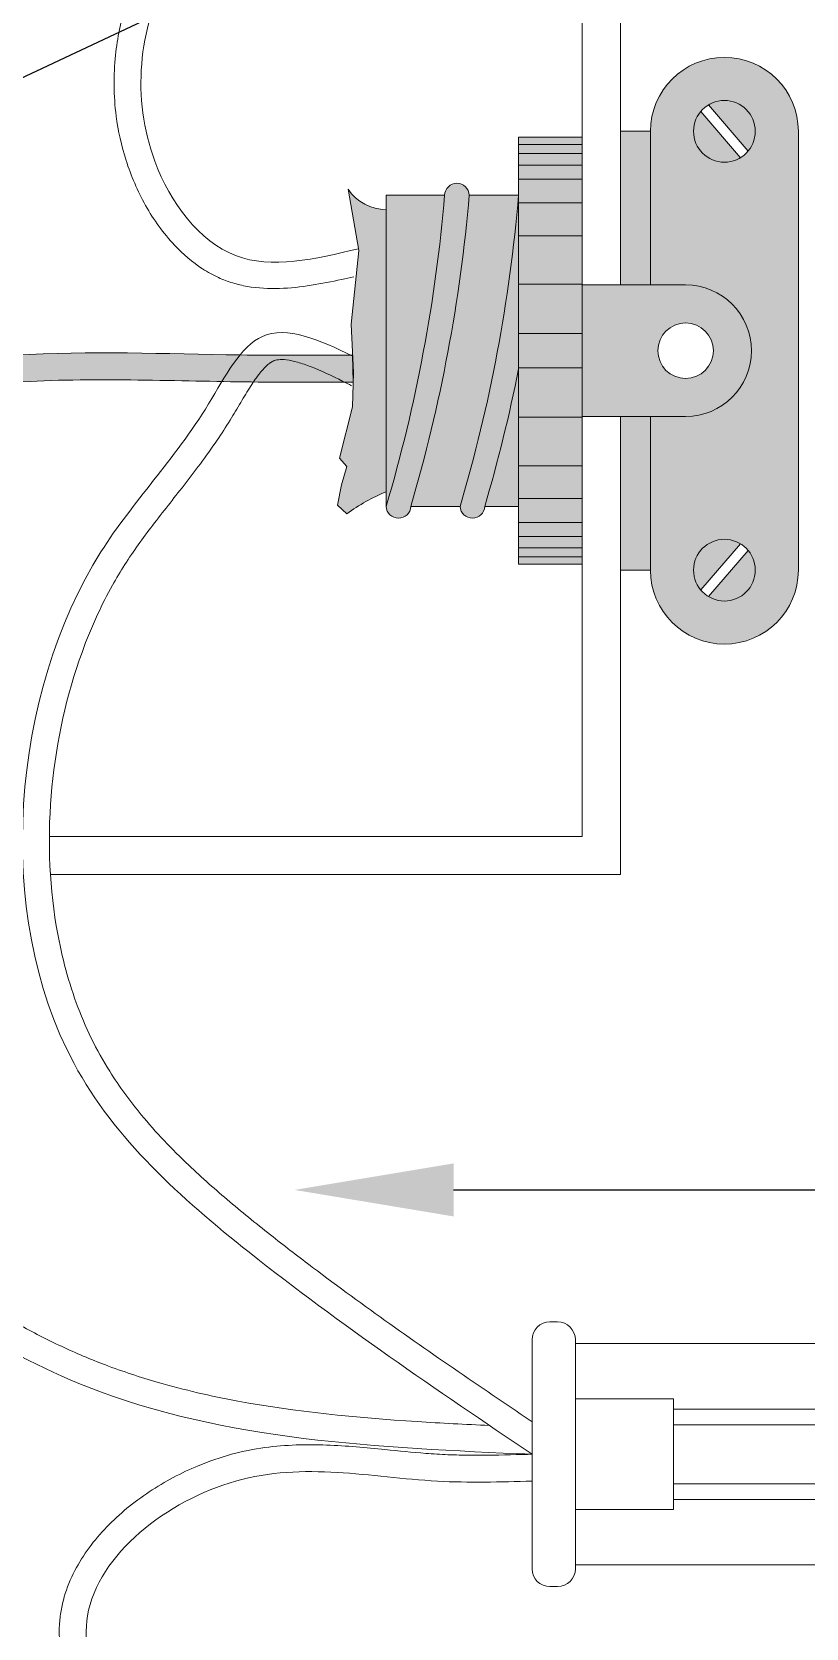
# Model space of a CAD drawing. Header units: metres. Extents: x 81 to 650, y -25 to 177.
# Drawn here: x 250.86 to 254.75, y 73.11 to 81.14 of the extents above; entities that cross this region are included whole.
import ezdxf

# ---------------------------------------------------------------- set-up
doc = ezdxf.new("R2010")
doc.units = ezdxf.units.M

msp = doc.modelspace()

# ---------------------------------------------------------------- hatches: boundary and pattern name
at = {"lineweight": 0, "transparency": 33554687}
h = msp.add_hatch(color=9, dxfattribs=at)
h.dxf.hatch_style = 1
edge = h.paths.add_edge_path()
edge.add_line((245.3839221475611, 79.86670223469895), (245.5605252373699, 79.86670223469895))
edge.add_line((245.5605252373699, 79.86670223469895), (245.5605252373699, 80.63916611500002))
edge.add_ellipse((245.1888790637139, 80.6391661154766), major_axis=(0.2627935295942119, 0.2627935295942119), ratio=0.999999999999935, start_angle=314.9999999999981, end_angle=494.9999999999981)
edge.add_line((244.8172328900579, 80.63916611595317), (244.8172328893426, 78.43290386648363))
edge.add_ellipse((245.1888790637735, 78.43290386636448), major_axis=(0.262793530142143, 0.262793530142143), ratio=0.9999999999999234, start_angle=134.9999999816297, end_angle=314.9999999816297)
edge.add_line((245.5605252382044, 78.43290386624534), (245.5605252382044, 79.20536774678379))
edge.add_line((245.5605252382044, 79.20536774678379), (245.3839221475611, 79.20536774726128))
edge.add_ellipse((245.3839221475611, 79.53603499098011), major_axis=(-0.2338170503498552, 0.2338170503498552), ratio=0.9999999999999839, start_angle=-45.00000000000051, end_angle=134.9999999999995, ccw=False)
edge = h.paths.add_edge_path(flags=16)
edge.add_ellipse((245.1888790634158, 80.63916611499957), major_axis=(0.1097161613463365, 0.1097161613463365), ratio=0.9999999999998871, start_angle=225.0000000000032, end_angle=405.00000000000324, ccw=False)
edge.add_ellipse((245.1888790634158, 80.63916611499957), major_axis=(0.1097161613463365, 0.1097161613463365), ratio=0.9999999999998871, start_angle=45.00000000000318, end_angle=225.0000000000032, ccw=False)
edge = h.paths.add_edge_path(flags=16)
edge.add_ellipse((245.1888790634158, 78.43290386624489), major_axis=(0.1097161615148262, 0.1097161615148262), ratio=0.9999999999999781, start_angle=225.0000000000006, end_angle=405.0000000000006, ccw=False)
edge.add_ellipse((245.1888790634158, 78.43290386624489), major_axis=(0.1097161615148262, 0.1097161615148262), ratio=0.9999999999999781, start_angle=45.00000000000068, end_angle=225.0000000000006, ccw=False)
h.paths.add_polyline_path([(245.7109235359909, 79.86670223469895), (245.7109235374215, 80.63916611571489), (245.5605252373699, 80.63916611500002), (245.5605252373699, 79.86670223469895)])
h.paths.add_polyline_path([(245.710923538256, 78.43290386624534), (245.7109235374215, 79.20536774749957), (245.5605252382044, 79.20536774678379), (245.5605252382044, 78.43290386624534)])
h.paths.add_polyline_path([(253.9657466414461, 79.86670223446066), (253.9657466414461, 80.63916611523831), (253.8153483406792, 80.6391661154766), (253.8153483406792, 79.86670223493633)])
h.paths.add_polyline_path([(253.9657466407303, 78.43290386552866), (253.9657466407303, 79.2053677465455), (253.8153483406792, 79.2053677465455), (253.8153483406792, 78.43290386672192)])
edge = h.paths.add_edge_path()
edge.add_line((254.7090389888773, 78.43290386576876), (254.7090389888773, 80.63916611571489))
edge.add_ellipse((254.3373928151617, 80.6391661154766), major_axis=(0.262793529636328, 0.262793529636328), ratio=0.9999999999999937, start_angle=315.000000036736, end_angle=495.000000036736)
edge.add_line((253.9657466414461, 80.63916611523831), (253.9657466414461, 79.86670223446066))
edge.add_line((253.9657466414461, 79.86670223446066), (254.1423497299435, 79.86670223517643))
edge.add_ellipse((254.1423497303011, 79.53603499109971), major_axis=(0.2338170506029215, 0.2338170506029215), ratio=0.9999999999999619, start_angle=225.0000000619738, end_angle=405.00000006197376, ccw=False)
edge.add_line((254.1423497306588, 79.20536774702299), (253.9657466407303, 79.2053677465455))
edge.add_line((253.9657466407303, 79.2053677465455), (253.9657466407303, 78.43290386552866))
edge.add_ellipse((254.3373928148038, 78.43290386564871), major_axis=(-0.2627935298894002, 0.2627935298894002), ratio=0.9999999999999274, start_angle=45.0000000185104, end_angle=225.0000000185104)
edge = h.paths.add_edge_path(flags=16)
edge.add_ellipse((254.3373928148036, 78.43290386636448), major_axis=(-0.109716161599395, 0.109716161599395), ratio=0.9999999999999798, start_angle=-45.000000000000625, end_angle=134.9999999999994, ccw=False)
edge.add_ellipse((254.3373928148036, 78.43290386636448), major_axis=(-0.109716161599395, 0.109716161599395), ratio=0.9999999999999798, start_angle=134.9999999999994, end_angle=314.99999999999943, ccw=False)
edge = h.paths.add_edge_path(flags=16)
edge.add_ellipse((254.3373928151615, 80.63916611511871), major_axis=(-0.109716161430587, 0.109716161430587), ratio=0.999999999999829, start_angle=-44.99999986785042, end_angle=135.0000001321496, ccw=False)
edge.add_ellipse((254.3373928151615, 80.63916611511871), major_axis=(-0.109716161430587, 0.109716161430587), ratio=0.999999999999829, start_angle=135.0000001321496, end_angle=315.0000001321496, ccw=False)
h = msp.add_hatch(color=252, dxfattribs=at)
h.dxf.hatch_style = 1
edge = h.paths.add_edge_path()
edge.add_line((245.3081911275868, 80.7383624043004), (245.108127521086, 80.50667286796755))
edge.add_ellipse((245.1888790633803, 80.63916611435657), major_axis=(-0.1097161608916774, 0.1097161608916774), ratio=0.9999999999999055, start_angle=103.6386671987132, end_angle=135.0000000131162)
edge.add_ellipse((245.1888790636829, 80.63916611555572), major_axis=(0.1097161617396069, 0.1097161617396069), ratio=0.9999999999999704, start_angle=224.9999999013887, end_angle=354.7402031685654)
edge = h.paths.add_edge_path()
edge.add_ellipse((245.1888790650215, 80.6391661149286), major_axis=(-0.1097161613965694, 0.1097161613965694), ratio=0.9999999999995967, start_angle=-76.36133221941517, end_angle=-44.99999940709)
edge.add_ellipse((245.1888790636986, 80.63916611513568), major_axis=(0.1097161612500874, 0.1097161612500874), ratio=0.9999999999999531, start_angle=45.00000010443824, end_angle=174.7402033698151)
edge.add_line((245.0695670006754, 80.5399698264145), (245.2696306063418, 80.77165936274736))
edge = h.paths.add_edge_path()
edge.add_ellipse((245.1888790629641, 78.43290386641009), major_axis=(-0.1097161613980172, 0.1097161613980172), ratio=0.9999999999998797, start_angle=185.259796566013, end_angle=314.9999998331872)
edge.add_ellipse((245.1888790638715, 78.43290386561382), major_axis=(-0.1097161619610481, 0.1097161619610481), ratio=0.9999999999996345, start_angle=-44.99999983175279, end_angle=-13.63866701734272)
edge.add_line((245.1081275203707, 78.56539711303861), (245.3081911260371, 78.33370757742154))
edge = h.paths.add_edge_path()
edge.add_ellipse((245.1888790616229, 78.43290386703163), major_axis=(0.1097161620711561, 0.1097161620711561), ratio=0.9999999999998637, start_angle=225.0000006620567, end_angle=256.3613334743858)
edge.add_line((245.2696306063418, 78.30041062016693), (245.0695669999601, 78.53210015530743))
edge.add_ellipse((245.1888790635089, 78.43290386639615), major_axis=(-0.1097161616217846, 0.1097161616217846), ratio=0.9999999999999871, start_angle=5.259796700270203, end_angle=134.9999999656386)
edge = h.paths.add_edge_path()
edge.add_ellipse((254.3373928145205, 80.63916611537407), major_axis=(-0.1097161612500097, 0.1097161612500097), ratio=0.9999999999999964, start_angle=185.2597966301026, end_angle=314.999999895479)
edge.add_ellipse((254.337392813496, 80.63916611622875), major_axis=(0.1097161606456844, 0.1097161606456844), ratio=0.999999999999846, start_angle=44.99999951715563, end_angle=76.36133232948666)
edge.add_line((254.2566412724738, 80.77165936298564), (254.4567048775435, 80.5399698266528))
edge = h.paths.add_edge_path()
edge.add_ellipse((254.337392814288, 80.63916611310823), major_axis=(-0.1097161600089429, 0.1097161600089429), ratio=0.9999999999997591, start_angle=135.0000004546835, end_angle=166.3613332688298)
edge.add_line((254.4181443570138, 80.50667286844413), (254.2180807513479, 80.73836240382383))
edge.add_ellipse((254.3373928151406, 80.63916611531772), major_axis=(0.109716161571301, 0.109716161571301), ratio=0.9999999999999049, start_angle=95.25979687292083, end_angle=225.0000001398502)
edge = h.paths.add_edge_path()
edge.add_ellipse((254.3373928126553, 78.43290386698095), major_axis=(0.1097161611634776, 0.1097161611634776), ratio=0.9999999999995575, start_angle=13.63866639255873, end_angle=44.99999920670788)
edge.add_ellipse((254.3373928148945, 78.4329038663338), major_axis=(-0.109716161621097, 0.109716161621097), ratio=0.9999999999998829, start_angle=-44.99999996641899, end_angle=84.7402033005054)
edge.add_line((254.2180807513479, 78.33370757742154), (254.4181443570138, 78.56539711256204))
edge = h.paths.add_edge_path()
edge.add_line((254.4567048775435, 78.53210015459257), (254.2566412717584, 78.30041061945116))
edge.add_ellipse((254.337392815262, 78.43290386688595), major_axis=(0.1097161619681109, 0.1097161619681109), ratio=0.99999999999976, start_angle=193.6386670183855, end_angle=224.9999998307206)
edge.add_ellipse((254.3373928145203, 78.43290386587084), major_axis=(0.1097161612503381, 0.1097161612503381), ratio=0.9999999999999564, start_angle=225.0000001046061, end_angle=354.7402033699726)
h = msp.add_hatch(color=252, dxfattribs=at)
h.dxf.hatch_style = 1
h.paths.add_polyline_path([(253.6230393150332, 80.57258039183847), (253.6230393150332, 80.60976013751218), (253.3028112816097, 80.60976013798876), (253.3028112816097, 80.57258039207676)])
h.paths.add_polyline_path([(253.6230393150332, 80.52713849611513), (253.6230393150332, 80.57258039183847), (253.3028112816097, 80.57258039207676), (253.3028112816097, 80.52713849635342)])
h.paths.add_polyline_path([(253.6230393143179, 80.46930337543648), (253.6230393150332, 80.52713849611513), (253.3028112816097, 80.52713849635342), (253.3028112816097, 80.46930337567386)])
h.paths.add_polyline_path([(253.6230393143179, 80.39907495851725), (253.6230393143179, 80.46930337543648), (253.3028112816097, 80.46930337567386), (253.3028112816097, 80.39907495923211)])
h.paths.add_polyline_path([(253.6230393143179, 80.27927364320925), (253.6230393143179, 80.39907495851725), (253.3028112816097, 80.39907495923211), (253.302811282325, 80.27927364297096)])
h.paths.add_polyline_path([(253.6230393150332, 80.11403036041423), (253.6230393143179, 80.27927364320925), (253.302811282325, 80.27927364297096), (253.3028112816097, 80.11403036041423)])
h.paths.add_polyline_path([(253.6230393143179, 79.87029651112783), (253.6230393150332, 80.11403036041423), (253.3028112816097, 80.11403036041423), (253.302811282325, 79.87029651112783)])
h.paths.add_polyline_path([(253.6230393143179, 79.62243158788891), (253.6230393143179, 79.87029651112783), (253.302811282325, 79.87029651112783), (253.302811282325, 79.62243158765062)])
h.paths.add_polyline_path([(253.6230393157485, 79.4496383945488), (253.6230393143179, 79.62243158788891), (253.302811282325, 79.62243158765062), (253.302811282325, 79.44963839383303)])
h.paths.add_polyline_path([(253.6230393134834, 79.2017734705941), (253.6230393157485, 79.4496383945488), (253.302811282325, 79.44963839383303), (253.3028112830403, 79.20177347083148)])
h.paths.add_polyline_path([(253.6230393143179, 78.95803962154599), (253.6230393134834, 79.2017734705941), (253.3028112830403, 79.20177347083148), (253.3028112816097, 78.95803962226086)])
h.paths.add_polyline_path([(253.6230393143179, 78.79279633779691), (253.6230393143179, 78.95803962154599), (253.3028112816097, 78.95803962226086), (253.3028112816097, 78.7927963382744)])
h.paths.add_polyline_path([(253.6230393143179, 78.6729950229664), (253.6230393143179, 78.79279633779691), (253.3028112816097, 78.7927963382744), (253.302811282325, 78.6729950229664)])
h.paths.add_polyline_path([(253.6230393143179, 78.60276660604626), (253.6230393143179, 78.6729950229664), (253.302811282325, 78.6729950229664), (253.302811282325, 78.60276660604626)])
h.paths.add_polyline_path([(253.6230393143179, 78.54493148536852), (253.6230393143179, 78.60276660604626), (253.302811282325, 78.60276660604626), (253.302811282325, 78.54493148536852)])
h.paths.add_polyline_path([(253.6230393143179, 78.49948959036095), (253.6230393143179, 78.54493148536852), (253.302811282325, 78.54493148536852), (253.302811282325, 78.49948959012085)])
h.paths.add_polyline_path([(253.6230393143179, 78.46230984444804), (253.6230393143179, 78.49948959036095), (253.302811282325, 78.49948959012085), (253.302811282325, 78.46230984444804)])
edge = h.paths.add_edge_path()
edge.add_line((252.6373601997385, 78.82689782042684), (252.6373601997385, 80.24517216081853))
edge.add_ellipse((252.6423341694949, 80.48513609986811), major_axis=(-0.1697165761193489, 0.1697165761193489), ratio=0.999999999999853, start_angle=79.93108535285631, end_angle=133.8125437880028, ccw=False)
edge.add_line((252.4455595531941, 80.34770545263467), (252.4993484565499, 80.04083415980489))
edge.add_line((252.4993484565499, 80.04083415980489), (252.4616962453607, 79.66935834045574))
edge.add_line((252.4616962453607, 79.66935834045574), (252.4724540263893, 79.4270915746228))
edge.add_line((252.4724540263893, 79.4270915746228), (252.4670751144173, 79.2548129295846))
edge.add_line((252.4670751144173, 79.2548129295846), (252.4025284737828, 78.9963950321216))
edge.add_line((252.4025284737828, 78.9963950321216), (252.4401806856873, 78.95332537026565))
edge.add_line((252.4401806856873, 78.95332537026565), (252.4132862539769, 78.86180231399698))
edge.add_line((252.4132862539769, 78.86180231399698), (252.391770692158, 78.75951192970473))
edge.add_line((252.391770692158, 78.75951192970473), (252.4401806842567, 78.71644226808706))
edge.add_ellipse((252.9836526310017, 77.9774894655888), major_axis=(-0.6486189178627155, 0.6486189178627155), ratio=0.9999999999999294, start_angle=337.1800654494336, end_angle=351.3330809705727, ccw=False)
edge = h.paths.add_edge_path(flags=17)
edge.add_line((252.931136623312, 80.31849652142677), (252.6373602004529, 80.31849652118848))
edge.add_line((252.6373602004529, 80.31849652118848), (252.6373601983074, 78.75357345981769))
edge.add_ellipse((245.0680795653221, 80.98455891730543), major_axis=(5.579933037788791, 5.579933037788791), ratio=0.9999999999999811, start_angle=298.5775368000571, end_angle=310.1581582757589)
edge = h.paths.add_edge_path()
edge.add_ellipse((252.9928296781158, 80.31620100626415), major_axis=(0.04365376502037659, 0.04365376502037659), ratio=0.9999999999931558, start_angle=317.1309158943037, end_angle=492.8690845487553)
edge.add_ellipse((245.0680795653712, 80.9845589172962), major_axis=(5.579933037753474, 5.579933037753474), ratio=0.999999999999994, start_angle=298.57753680002094, end_angle=310.1581582757959, ccw=False)
edge.add_ellipse((252.6990532527451, 78.75586897518517), major_axis=(0.04365376476693103, 0.04365376476693103), ratio=0.9999999999999996, start_angle=137.1309156536804, end_angle=312.8690843463197)
edge.add_ellipse((245.1914656722199, 80.98455892106303), major_axis=(-5.579933039880746, 5.579933039880746), ratio=0.9999999999999323, start_angle=208.5775367779489, end_angle=220.1581582536801)
edge = h.paths.add_edge_path()
edge.add_line((253.3028112816097, 80.31849652214254), (253.0545227329018, 80.31849652190425))
edge.add_ellipse((245.1914656722277, 80.98455892106156), major_axis=(-5.579933039875407, 5.579933039875407), ratio=0.9999999999999885, start_angle=208.5775367779417, end_angle=220.1581582536844, ccw=False)
edge.add_line((252.7607463071828, 78.75357345981769), (253.0090348580362, 78.75357345981769))
edge.add_ellipse((245.4397542208335, 80.98455891060189), major_axis=(-5.579933039308925, 5.579933039308925), ratio=0.9999999999999947, start_angle=208.5775368554016, end_angle=220.1581583311443)
edge = h.paths.add_edge_path()
edge.add_line((253.302811282325, 79.44546859164433), (253.3028112816097, 80.31849652214254))
edge.add_ellipse((245.4397542208, 80.98455891060817), major_axis=(-5.579933039332835, 5.579933039332835), ratio=0.99999999999999, start_angle=208.5775368554266, end_angle=220.1581583311195, ccw=False)
edge.add_ellipse((253.0707279120567, 78.75586897516963), major_axis=(0.0436537644717017, 0.0436537644717017), ratio=0.9999999999999997, start_angle=137.1309156536731, end_angle=312.8690843463269)
edge.add_ellipse((245.5631403342351, 80.98455893186707), major_axis=(-5.579933039923543, 5.579933039923543), ratio=0.999999999999807, start_angle=208.5775366963009, end_angle=213.7530331342626)
edge = h.paths.add_edge_path(flags=17)
edge.add_line((253.302811282325, 78.7535734595794), (253.302811282325, 79.44546859164433))
edge.add_ellipse((245.5631403343276, 80.98455893184429), major_axis=(5.579933039857196, 5.579933039857196), ratio=0.999999999999962, start_angle=298.5775366962642, end_angle=303.75303313428776, ccw=False)
edge.add_line((253.1324209660771, 78.75357345981769), (253.302811282325, 78.7535734595794))
h = msp.add_hatch(color=9, dxfattribs=at)
h.dxf.hatch_style = 1
edge = h.paths.add_edge_path()
edge.add_line((245.9032325646164, 79.20536774726128), (245.903232563901, 79.86670223422237))
edge.add_line((245.903232563901, 79.86670223422237), (245.3839221475611, 79.86670223469895))
edge.add_ellipse((245.3839221475611, 79.53603499098011), major_axis=(0.2338170503498552, 0.2338170503498552), ratio=0.9999999999999839, start_angle=45.00000000000046, end_angle=225.0000000000005)
edge.add_line((245.3839221475611, 79.20536774726128), (245.9032325646164, 79.20536774726128))
edge = h.paths.add_edge_path(flags=16)
edge.add_ellipse((245.3839221472032, 79.53603499074183), major_axis=(0.09863673689451946, 0.09863673689451946), ratio=0.9999999999999111, start_angle=44.99999985300383, end_angle=224.9999998530037, ccw=False)
edge.add_ellipse((245.3839221472032, 79.53603499074183), major_axis=(0.09863673689451946, 0.09863673689451946), ratio=0.9999999999999111, start_angle=224.9999998530037, end_angle=404.9999998530037, ccw=False)
edge = h.paths.add_edge_path()
edge.add_ellipse((254.1423497303011, 79.53603499109971), major_axis=(0.2338170506029188, 0.2338170506029188), ratio=0.9999999999999843, start_angle=225.0000000619731, end_angle=405.0000000619731)
edge.add_line((254.1423497299435, 79.86670223517643), (253.6230393150332, 79.86670223541472))
edge.add_line((253.6230393150332, 79.86670223541472), (253.6230393134834, 79.20536774630722))
edge.add_line((253.6230393134834, 79.20536774630722), (254.1423497306588, 79.20536774702299))
edge = h.paths.add_edge_path(flags=16)
edge.add_ellipse((254.1423497306588, 79.53603499074183), major_axis=(0.09863673756849936, 0.09863673756849936), ratio=0.9999999999998963, start_angle=225.000000000003, end_angle=405.00000000000296, ccw=False)
edge.add_ellipse((254.1423497306588, 79.53603499074183), major_axis=(0.09863673756849936, 0.09863673756849936), ratio=0.9999999999998963, start_angle=45.00000000000301, end_angle=225.000000000003, ccw=False)
h = msp.add_hatch(color=254, dxfattribs=at)
edge = h.paths.add_edge_path()
edge.add_line((242.4160320061925, 74.83718587465495), (242.4160320065627, 74.69939567722298))
edge.add_spline(control_points=[(242.4160320061925, 74.69939567752039), (242.6907964183571, 74.64647190160935), (242.9665514978657, 74.59353974242362), (243.6941649033312, 74.47070657272519), (244.1493571407083, 74.41056370349082), (244.850046330023, 74.3834950673126), (245.0884757627729, 74.3852753073715), (245.4821246240618, 74.41166407032227), (245.6356231184487, 74.42761776347373), (245.8969451265813, 74.46572954316338), (246.0043185378792, 74.48439994426002), (246.2189787232165, 74.52878580923237), (246.3261569875959, 74.55450035066764), (246.643675899196, 74.64348718757805), (246.8500268431191, 74.71853619022562), (247.1973292167673, 74.89049064178647), (247.3433638972525, 74.98077908296813), (247.5328036879779, 75.13486137290232), (247.5886369938145, 75.186138270571), (247.7051629668955, 75.30889504356577), (247.7630211382399, 75.3816550735973), (247.8669184051038, 75.53416089935484), (247.913035697508, 75.61396554441666), (248.04587657373, 75.87824154706226), (248.1147769942764, 76.07295876355323), (248.2325353768352, 76.4744598032957), (248.281376240063, 76.68138139815522), (248.3811775587084, 77.0948035957353), (248.4321231420519, 77.301292158796), (248.5277828777317, 77.60874291081649), (248.5645795256379, 77.71457482905583), (248.6359163647177, 77.89118092746952), (248.6681715329174, 77.96330930395283), (248.7386556547168, 78.10453330798367), (248.7767639630321, 78.17359106226189), (248.8990792999749, 78.37491619296264), (248.9912833946229, 78.5013259334109), (249.1740356601955, 78.71005179734397), (249.2614546214824, 78.79616786403852), (249.4315257434133, 78.93898747439556), (249.5127577866803, 78.99818798299015), (249.6570324863675, 79.08777499098954), (249.7186142409329, 79.12154771657146), (249.8445284855844, 79.18150249428976), (249.9092192972186, 79.20788341398469), (250.1405463996413, 79.28879351563677), (250.3156970947267, 79.32674424262217), (250.6802277726416, 79.37517343921894), (250.8695201555971, 79.38563129038988), (251.254741396595, 79.39219029112058), (251.45064260726, 79.38830684824183), (251.7392042938951, 79.38242403073485), (251.8321490685227, 79.38051738138432), (252.0169117033962, 79.37821210594387), (252.1084350426678, 79.37774320240254), (252.290388194013, 79.37764737482297), (252.3808163500313, 79.37802081461172), (252.4709385996345, 79.37855467267212)], knot_values=[0.6461580680801546, 0.6461580680801546, 0.6461580680801546, 0.6461580680801546, 21.45479789196638, 21.45479789196638, 55.15271753344817, 55.15271753344817, 72.26532692206275, 72.26532692206275, 83.07112840900795, 83.07112840900795, 90.51687257752101, 90.51687257752101, 97.96261674603407, 97.96261674603407, 112.8541050830602, 112.8541050830602, 124.9793082243575, 124.9793082243575, 130.4720305599364, 130.4720305599364, 137.2974250810933, 137.2974250810933, 144.1228196022501, 144.1228196022501, 159.1643611865532, 159.1643611865532, 174.2059027708562, 174.2059027708562, 189.2474443551593, 189.2474443551593, 197.3746427352723, 197.3746427352723, 203.2088291010777, 203.2088291010777, 209.0430154668831, 209.0430154668831, 220.711388198494, 220.711388198494, 230.1243593921866, 230.1243593921866, 238.0549608732645, 238.0549608732645, 243.7209598978692, 243.7209598978692, 249.386958922474, 249.386958922474, 263.4869699806436, 263.4869699806436, 277.5869810388132, 277.5869810388132, 291.6869920969828, 291.6869920969828, 298.3847528352711, 298.3847528352711, 305.0825135735593, 305.0825135735593, 311.7858297487566, 311.7858297487566, 311.7858297487566, 311.7858297487566], degree=3, periodic=0)
edge.add_line((252.4709385996345, 79.37855467267212), (252.4686017131545, 79.51384623558164))
edge.add_spline(control_points=[(252.4686017126324, 79.51384623594453), (252.2814713216309, 79.51274174685653), (251.36170997386, 79.51077005453311), (249.7401666791917, 79.62551212949978), (248.1074969916823, 77.78179606003954), (248.1737561641218, 75.26359863038118), (245.2669432001595, 74.28800223822776), (243.5404586259607, 74.62058260007137), (242.4160320061925, 74.83718587465495)], knot_values=[0, 0, 0, 0, 13.94361430568784, 68.25335162635707, 110.7329929612323, 180.9675987233705, 226.5730959240716, 311.7476788854763, 311.7476788854763, 311.7476788854763, 311.7476788854763], degree=3, periodic=0)

# ---------------------------------------------------------------- linework, layer by layer
at = {"linetype": 'ByBlock', "lineweight": -2, "transparency": 33554687}
for p, q in [((250.6338773616252, 80.82801054027698), (255.0700809359765, 82.91440099439563)), ((252.9762141891783, 75.31706569500142), (255.0700809359765, 75.31706569500142))]:
    msp.add_line(p, q, dxfattribs=at)
at = {"lineweight": 0, "transparency": 33554687}
for p, q in [((253.8153483406792, 79.86670223493633), (253.8153483406792, 82.1699730517393)), ((253.6230393143179, 77.09440595622249), (253.6230393143179, 81.97766402549945)), ((254.2180807513479, 80.73836240382383), (254.4181443570138, 80.50667286844413)), ((254.2566412724738, 80.77165936298564), (254.4567048775435, 80.5399698266528)), ((253.302811282325, 78.46230984444804), (253.3028112816097, 80.60976013798876)), ((253.3028112816097, 80.60976013798876), (253.6230393150332, 80.60976013751218)), ((253.3028112816097, 80.57258039207676), (253.6230393150332, 80.57258039183847)), ((253.6230393150332, 80.60976013751218), (253.6230393143179, 78.46230984444804)), ((253.9657466414461, 80.63916611523831), (253.8153483406792, 80.6391661154766)), ((253.8153483406792, 80.6391661154766), (253.8153483406792, 79.86670223493633)), ((253.9657466414461, 79.86670223446066), (253.9657466414461, 80.63916611523831)), ((254.7090389888773, 80.63916611571489), (254.7090389888773, 78.43290386576876)), ((253.3028112816097, 80.52713849635342), (253.6230393150332, 80.52713849611513)), ((253.3028112816097, 80.46930337567386), (253.6230393143179, 80.46930337543648)), ((252.4455595531941, 80.34770545263467), (252.4993484565499, 80.04083415980398)), ((253.3028112816097, 80.39907495923211), (253.6230393143179, 80.39907495851725)), ((252.931136623312, 80.31849652142677), (252.6373602004529, 80.31849652118848)), ((252.6373602004529, 80.31849652118848), (252.6373601983074, 78.75357345981769)), ((253.3028112816097, 80.31849652214254), (253.0545227329018, 80.31849652190425)), ((253.302811282325, 80.27927364297096), (253.6230393143179, 80.27927364320925)), ((253.3028112816097, 80.11403036041423), (253.6230393150332, 80.11403036041423)), ((252.4993484565499, 80.04083415980398), (252.4616962453607, 79.66935834045574)), ((253.302811282325, 79.87029651112783), (253.6230393143179, 79.87029651112783)), ((253.6230393150332, 79.86670223541472), (254.1423497299435, 79.86670223517643)), ((252.4616962453607, 79.66935834045574), (252.4724540263893, 79.4270915746228)), ((253.302811282325, 79.62243158765062), (253.6230393143179, 79.62243158788891)), ((252.4686017126324, 79.51384623594453), (252.4709385996345, 79.37855467267212)), ((253.302811282325, 79.44963839383303), (253.6230393157485, 79.4496383945488)), ((252.4724540263893, 79.4270915746228), (252.4670751144173, 79.2548129295846)), ((252.4670751144173, 79.2548129295846), (252.4025284737828, 78.9963950321216)), ((253.6230393134834, 79.20536774630722), (254.1423497306588, 79.20536774702299)), ((253.8153483406792, 76.90209692878938), (253.8153483406792, 79.2053677465455)), ((253.8153483406792, 79.2053677465455), (253.8153483406792, 78.43290386672192)), ((253.9657466407303, 78.43290386552866), (253.9657466407303, 79.2053677465455)), ((253.3028112830403, 79.20177347083148), (253.6230393134834, 79.2017734705941)), ((252.4025284737828, 78.9963950321216), (252.4401806856873, 78.95332537026565)), ((252.4401806856873, 78.95332537026565), (252.4132862539769, 78.86180231399698)), ((253.3028112816097, 78.95803962226086), (253.6230393143179, 78.95803962154599)), ((252.4132862539769, 78.86180231399698), (252.391770692158, 78.75951192970473)), ((252.391770692158, 78.75951192970473), (252.4401806842567, 78.71644226808706)), ((253.0090348580362, 78.75357345981769), (252.7607463071828, 78.75357345981769)), ((253.302811282325, 78.7535734595794), (253.1324209660771, 78.75357345981769)), ((253.3028112816097, 78.7927963382744), (253.6230393143179, 78.79279633779691)), ((253.302811282325, 78.6729950229664), (253.6230393143179, 78.6729950229664)), ((253.302811282325, 78.60276660604535), (253.6230393143179, 78.60276660604535)), ((254.2180807513479, 78.33370757742154), (254.4181443570138, 78.56539711256204)), ((253.302811282325, 78.54493148536852), (253.6230393143179, 78.54493148536852)), ((253.302811282325, 78.49948959012085), (253.6230393143179, 78.49948959036095)), ((254.2566412717584, 78.30041061945116), (254.4567048775435, 78.53210015459257)), ((253.6230393143179, 78.46230984444804), (253.302811282325, 78.46230984444804)), ((253.8153483406792, 78.43290386672192), (253.9657466407303, 78.43290386552866)), ((250.9441358329537, 77.09440595646078), (253.6230393143179, 77.09440595622249)), ((250.9494589833499, 76.90209693022001), (253.8153483406792, 76.90209692878938)), ((253.4981783268933, 74.65348547787829), (253.4606309574129, 74.65348547716343)), ((253.3705905313979, 74.56344505162446), (253.3705905313979, 73.41238415451238)), ((253.5882187520743, 73.4123841540358), (253.5882187529088, 74.56344505233932)), ((254.8934897317173, 74.54457386965981), (253.5882187520743, 74.54457386894404)), ((253.5882187520743, 74.54457386894404), (253.5882187529088, 73.43125533695451)), ((253.5882187513599, 74.2662442678947), (253.5882187513599, 73.70958493704978)), ((254.0809637661461, 74.266244268133), (253.5882187513599, 74.2662442678947)), ((254.0809637668614, 73.7095849387187), (254.0809637661461, 74.266244268133)), ((254.0809637668614, 74.21502217407391), (254.8456261990551, 74.2150221745514)), ((254.0809637675767, 74.13586067528917), (254.8456261990551, 74.13586067552745)), ((254.0809637668614, 73.83996853013099), (254.8456261982207, 73.8399685303711)), ((254.0809637661461, 73.76080703158544), (254.8456261990551, 73.76080703134716)), ((253.5882187513599, 73.70958493704978), (254.0809637668614, 73.7095849387187)), ((253.5882187529088, 73.43125533695451), (254.8934897317173, 73.43125533671531)), ((253.4606309558632, 73.32234372849683), (253.4981783261779, 73.32234372849683))]:
    msp.add_line(p, q, dxfattribs=at)
for centre, major_axis, ratio, start_param, end_param in [((254.3373928148036, 80.63916611523831), (0.2627935297313138, 0.2627935297313138), 0.9999999999999821, 5.497787161972019, 8.639379815561812), ((254.3373928148036, 80.63916611523831), (0.1097161614241479, 0.1097161614241479), 0.9999999999999745, 5.497787143782125, 11.78097245096171), ((252.6423341703895, 80.4851361002465), (-0.1697165762139428, 0.1697165762139428), 0.9999999999998759, 1.395060508684902, 2.335469420353896), ((252.9928296781064, 80.31620100660524), (-0.04365376492148109, 0.04365376492148109), 0.9999999999966556, 3.964182309505933, 7.031391930733292), ((245.0680795667651, 80.98455891127645), (5.579933036646461, 5.579933036646461), 0.9999999999999344, 5.211161107558699, 5.413281027199368), ((245.1914656756404, 80.98455891080079), (5.579933036646461, 5.579933036646461), 0.9999999999999344, 5.211161107558699, 5.413281027199368), ((245.439754225779, 80.98455891127645), (5.579933036646461, 5.579933036646461), 0.9999999999999344, 5.211161107558699, 5.413281027199368), ((254.1423497313741, 79.53603499121886), (-0.2338170504767203, 0.2338170504767203), 0.9999999999999307, 2.356194552037957, 5.49778720562775), ((254.1423497313741, 79.53603499121886), (-0.09863673715650544, 0.09863673715650544), 0.9999999999999304, 3.926990816987276, 10.21017612416686), ((245.5631403346548, 80.98455891080079), (5.579933036645979, 5.579933036645979), 0.9999999999999711, 5.211161107558715, 5.30149062781978), ((252.9836526289465, 77.97748946662153), (0.6486189167248745, 0.6486189167248745), 0.9999999999994884, 1.172513300754624, 1.419530002275566), ((252.6990532538185, 78.75586897464012), (-0.04365376492148109, 0.04365376492148109), 0.9999999999966556, 0.8225896559161399, 3.889799277143498), ((253.0707279128316, 78.75586897464012), (-0.04365376492148109, 0.04365376492148109), 0.9999999999966556, 0.8225896559161399, 3.889799277143498), ((254.3373928148036, 78.43290386600705), (0.1097161614241479, 0.1097161614241479), 0.9999999999999745, 5.497787143782125, 11.78097245096171), ((254.3373928148036, 78.43290386600705), (0.2627935297313138, 0.2627935297313138), 0.9999999999999821, 2.356194508382226, 5.497787161972019), ((253.4606309571749, 74.5634450513864), (0.06366819564786456, 0.06366819564786456), 0.9999999999999905, 0.7853981607535269, 2.356194487548414), ((253.4981783271315, 74.56344505210103), (-0.06366819564802981, 0.06366819564802981), 0.9999999999998505, 3.926990819633767, 5.497787146428514), ((253.4606309566383, 73.41238415373726), (-0.06366819526843183, 0.06366819526843183), 0.9999999999999248, 0.7853981547889433, 2.356194481583764), ((253.4981783263567, 73.41238415421452), (0.06366819560590337, 0.06366819560590337), 0.9999999999999364, 3.926990815002434, 5.497787141797267)]:
    msp.add_ellipse(centre, major_axis=major_axis, ratio=ratio, start_param=start_param, end_param=end_param, dxfattribs=at)
for points, knots in [([(252.4686017125133, 79.51384623570624), (252.281471321393, 79.51274174661825), (251.36170997386, 79.51077005429482), (249.7401666789534, 79.62551212949978), (248.1074969916823, 77.78179605980125), (248.1737561638835, 75.2635986301438), (245.2669431999208, 74.28800223798947), (243.5404586259607, 74.62058259983218), (242.4160320061925, 74.83718587441666), (243.1644048837312, 75.00741257793192), (244.5469783785258, 75.32189608668972), (246.9631427580022, 75.78473683147052), (247.819094058039, 77.64076532208122), (248.7721791323476, 79.87494386077918), (247.54422884095, 80.16565420523142), (247.2051662773571, 79.95441459417992), (247.0457495267871, 79.85509625001117), (247.3622317488376, 80.10557123390475), (247.8570924905977, 80.49722115192702), (248.6855311376377, 81.74024996833754), (246.9551776118129, 82.77599066907891), (246.3060143896347, 83.72332765679761), (246.0279726925374, 84.12907951517258), (246.8857025391109, 83.65242510063939), (248.3291240094146, 82.85029233284416), (250.484951217633, 83.43574735850319), (252.0075844880959, 85.13934024725671), (253.0273827212565, 83.68100525546373), (252.7782714628426, 82.34201995555844), (251.465441194409, 81.81356424898507), (251.3306975134975, 80.57600084724612), (251.8413438733129, 79.89220296059096), (252.279687294597, 79.99685783718263), (252.4979237968211, 80.04896199364879)], [0, 0, 0, 0, 13.94361430568784, 68.25335162635707, 110.7329929612323, 180.9675987233705, 226.5730959240716, 311.7476788854763, 311.7476788854763, 311.7476788854763, 1485.787257959601, 2480.714583733887, 3701.074338523816, 4688.128872328289, 4999.999627420229, 5276.752096836357, 5276.752096836357, 5276.752096836357, 5895.058581226259, 6243.553971259014, 7279.544579030551, 8055.701625426929, 8055.701625426929, 8055.701625426929, 9450.772834529806, 10403.3822428921, 11356.70496327843, 11986.26610044861, 12398.13226005062, 13283.85383378062, 13759.04338873042, 14071.06210283628, 14380.42935528843, 14380.42935528843, 14380.42935528843, 14380.42935528843]), ([(245.9622494429829, 84.01081158108894), (246.1478757774117, 83.90765626831211), (246.3342286084177, 83.80408775515747), (246.8203670974259, 83.54580222721319), (247.1218346028814, 83.39713598342126), (247.6824607040177, 83.17673421879039), (247.9401680266143, 83.09620039816122), (248.3345772572044, 83.02107875414089), (248.4679011527779, 83.00369223780848), (248.8663942907343, 82.97967641325152), (249.1336812557462, 82.99991941828915), (249.6665058212758, 83.1177228827018), (249.9320656197552, 83.21524694986505), (250.2747536861185, 83.3962768134615), (250.3558879036192, 83.44330346389046), (250.4879255111697, 83.52686785693362), (250.5392368469717, 83.56116033406482), (250.6407608837368, 83.63231330366301), (250.6910035692932, 83.669093045426), (250.8402969412092, 83.78126684351167), (250.9379401728394, 83.85849963541199), (251.1294084126235, 84.0084203822152), (251.2232423450233, 84.08110577721794), (251.4060738200429, 84.21240358729568), (251.4950957984212, 84.27097498412326), (251.6495053176169, 84.3559520806811), (251.7161141539101, 84.38631793446706), (251.8300067995075, 84.42428884644681), (251.8784489096885, 84.43521428270554), (251.9707259194139, 84.44465327568281), (252.0145245566847, 84.4432814833662), (252.0769309047947, 84.43184040184218), (252.09616417985, 84.42694731660043), (252.1349889722352, 84.41407728285952), (252.154795973349, 84.40602730508084), (252.2318578523879, 84.36891818065845), (252.2909295710812, 84.32827339430054), (252.4056072788718, 84.22489861364551), (252.4611812654022, 84.162289999439), (252.562652048755, 84.02217196459964), (252.6085700235845, 83.9446866299649), (252.6859002780203, 83.78243215699416), (252.7173113435985, 83.69766321320725), (252.7500013299469, 83.57329709286745), (252.7584266860964, 83.53352224250006), (252.770928408194, 83.45467127223213), (252.7750543145422, 83.41544476552184), (252.7813174417498, 83.29875087185059), (252.7773409313442, 83.2222653371827), (252.7553827867988, 83.08037897916068), (252.7386185522561, 83.01459120531302), (252.6997354445936, 82.90599095912143), (252.6803437409882, 82.8618241049789), (252.6392097311501, 82.78350116534415), (252.6182159059528, 82.74885312600321), (252.5718769447091, 82.68096430535473), (252.5466046926264, 82.64782456083498), (252.4415323451045, 82.52184508271415), (252.3480631756071, 82.43347677083233), (252.1458285893683, 82.25839441032616), (252.0371908959629, 82.17173068280403), (251.8226162194493, 81.98871333403798), (251.7165780275346, 81.8923221070308), (251.5793814191107, 81.73580561204011), (251.5394639328007, 81.68541139621897), (251.4760097915415, 81.59319656892052), (251.4509800516845, 81.55279071397939), (251.3877207234392, 81.43636275334569), (251.3544832760582, 81.35743756337337), (251.3036436921844, 81.19368394847146), (251.2859871356974, 81.10875895400108), (251.2660354404931, 80.9215544347307), (251.2667139175425, 80.81868548746291), (251.2897117326739, 80.64117584676927), (251.3061132319455, 80.56645697326888), (251.354524967957, 80.41538283128915), (251.3873953319077, 80.338939011528), (251.4685584030632, 80.19449206562234), (251.5168050430299, 80.12645929928016), (251.6155742545608, 80.0214741718309), (251.6625716910841, 79.98097835273796), (251.739976338673, 79.93110674591293), (251.7664827371124, 79.91645548672835), (251.8173056324009, 79.89330011482429), (251.8414335818771, 79.88417740388098), (251.8898450384619, 79.86945572681628), (251.9141990854029, 79.86376022620419), (251.9932822846655, 79.8498543927198), (252.0478149729253, 79.84736053462251), (252.1551327524663, 79.85094827361166), (252.208003985572, 79.85702830214717), (252.312034650016, 79.87339910478744), (252.3632134918454, 79.88371219153572), (252.4337663020375, 79.89874295516069), (252.4540251627446, 79.90316079969574), (252.474074682999, 79.90753246565049)], [0, 0, 0, 0, 14.90126059182894, 14.90126059182894, 38.64294635833615, 38.64294635833615, 58.34537497117292, 58.34537497117292, 68.27723498307904, 68.27723498307904, 87.78031227144696, 87.78031227144696, 107.2833895598149, 107.2833895598149, 113.3750964048189, 113.3750964048189, 117.2612731608094, 117.2612731608094, 121.1474499167998, 121.1474499167998, 128.9198034287807, 128.9198034287807, 136.6921569407616, 136.6921569407616, 144.4645104527425, 144.4645104527425, 150.7536927557065, 150.7536927557065, 155.8070663867365, 155.8070663867365, 160.8604400177666, 160.8604400177666, 163.1463513268658, 163.1463513268658, 165.4322626359651, 165.4322626359651, 171.924309949841, 171.924309949841, 178.416357263717, 178.416357263717, 184.9084045775929, 184.9084045775929, 191.4004518914688, 191.4004518914688, 194.4689714148614, 194.4689714148614, 197.5374909382539, 197.5374909382539, 203.674529985039, 203.674529985039, 209.2898441825964, 209.2898441825964, 213.3661535117803, 213.3661535117803, 216.8323061637744, 216.8323061637744, 220.2984588157686, 220.2984588157686, 230.2546456914532, 230.2546456914532, 240.2108325671379, 240.2108325671379, 250.1670194428225, 250.1670194428225, 254.5711947589012, 254.5711947589012, 257.773111155714, 257.773111155714, 263.4112757423226, 263.4112757423226, 269.0494403289312, 269.0494403289312, 275.606044386387, 275.606044386387, 280.3827218975966, 280.3827218975966, 285.4131159722565, 285.4131159722565, 290.4435100469164, 290.4435100469164, 294.2167900677981, 294.2167900677981, 296.0491494218358, 296.0491494218358, 297.5798861206138, 297.5798861206138, 299.1106228193917, 299.1106228193917, 302.5560244312206, 302.5560244312206, 306.0014260430494, 306.0014260430494, 309.4468276548783, 309.4468276548783, 310.8520581490455, 310.8520581490455, 310.8520581490455, 310.8520581490455]), ([(247.0538178501607, 79.42709157438452), (247.4475017338183, 79.38431172742816), (248.341687562801, 79.28714459790439), (248.6075253878054, 77.67022814328715), (248.7512469040759, 76.20835431583049), (249.8703356124153, 75.05845991755535), (251.3051883478985, 74.07710649961786), (252.5978450842741, 74.02128468084533), (253.3705905311587, 73.98791460271053), (252.8903974301103, 74.31233044548202), (252.0550445333007, 74.87669031090894), (250.6114099209786, 76.15832288522773), (250.7895099095587, 78.208963439657), (251.6656676983122, 79.07815389223282), (251.9869063328985, 79.72687125129863), (252.3009237319712, 79.5914996971623), (252.4688300359727, 79.5087043823741)], [0, 0, 0, 0, 539.166783400432, 1224.625434743445, 2095.018414280873, 2766.78304312999, 3527.115521569619, 4657.199581502129, 4657.199581502129, 4657.199581502129, 4700.34474793663, 4732.255719729666, 4795.841030207906, 4818.561899625479, 4829.257714784549, 4840.917780101935, 4840.917780101935, 4840.917780101935, 4840.917780101935]), ([(253.1563971164707, 74.1328027772442), (253.0347000597004, 74.13840449590856), (252.9135574985031, 74.1445547084349), (252.4848479053263, 74.17175719208893), (252.18229195385, 74.20112166948542), (251.7553436297659, 74.2806090843223), (251.6218497040751, 74.31134265680515), (251.4013847496991, 74.37490952415641), (251.3128147469048, 74.40413956566039), (251.1511142622713, 74.46546445174403), (251.077457713891, 74.49668988580919), (250.9316365254405, 74.56474860377506), (250.8595535517217, 74.60153395028277), (250.6457040037395, 74.71940003319008), (250.506335279155, 74.80799800486778), (250.2674185442212, 74.97711575575062), (250.1665561059, 75.05420192046398), (250.0078321596862, 75.18318949194139), (249.9488096086267, 75.2328780967718), (249.8324598899368, 75.33410065145648), (249.7752376915697, 75.38564167590351), (249.6079178882125, 75.5430968162554), (249.5021785696032, 75.65185352368547), (249.3443827813149, 75.8367456030391), (249.2866356919291, 75.91066315598704), (249.1913870075228, 76.04685771412909), (249.152132245231, 76.10859647102546), (249.0863000082255, 76.22472978992658), (249.0587777053598, 76.2788815922276), (249.0082528901581, 76.38977244873234), (248.9852828191998, 76.4463828055404), (248.9222390220644, 76.61981895442199), (248.8880365598681, 76.74027400107565), (248.8035941417698, 77.10504010052858), (248.7673579892399, 77.36209644002969), (248.7175656654123, 77.73149733467284), (248.7044351261148, 77.83056656236835), (248.6758771125557, 78.03262375874687), (248.6603331289772, 78.13541715927289), (248.6178162686111, 78.36795977659398), (248.588924382496, 78.49733004875355), (248.5120340781692, 78.74496346826612), (248.4640755774263, 78.86337315340273), (248.3701718394051, 79.02325389833635), (248.3359807652715, 79.07281913108994), (248.2653345002415, 79.15757782931536), (248.2301689489369, 79.19378616376156), (248.1672444754128, 79.24808381648285), (248.1415028976681, 79.26785550136623), (248.0884483786109, 79.30437039466136), (248.0610618856432, 79.32118992085628), (247.9768106630328, 79.36777446193895), (247.9178804233553, 79.3936719631692), (247.796290281463, 79.437681526615), (247.7336103954796, 79.45580246110143), (247.5287735798839, 79.50505270571915), (247.3816557540182, 79.52574022813036), (247.1790569501401, 79.54958355660614), (247.1235484014038, 79.55561357541313), (247.0684345514061, 79.56160254783839)], [5.304816431146383, 5.304816431146383, 5.304816431146383, 5.304816431146383, 14.12811930321739, 14.12811930321739, 36.76122839549668, 36.76122839549668, 47.34509590279146, 47.34509590279146, 54.64916676605466, 54.64916676605466, 60.9229569208885, 60.9229569208885, 67.19674707572233, 67.19674707572233, 79.74432738539, 79.74432738539, 89.1854560606883, 89.1854560606883, 94.84895293614939, 94.84895293614939, 100.5124498116105, 100.5124498116105, 111.8394435625327, 111.8394435625327, 119.1232304254203, 119.1232304254203, 124.9884103274205, 124.9884103274205, 129.9831081570439, 129.9831081570439, 134.9778059866673, 134.9778059866673, 144.9672016459142, 144.9672016459142, 164.0704614760237, 164.0704614760237, 170.8923700177959, 170.8923700177959, 177.7142785595682, 177.7142785595682, 186.4166616947777, 186.4166616947777, 195.1190448299872, 195.1190448299872, 199.3203767572029, 199.3203767572029, 202.8307414476714, 202.8307414476714, 205.0699666604079, 205.0699666604079, 207.3091918731443, 207.3091918731443, 211.7876422986171, 211.7876422986171, 216.2660927240899, 216.2660927240899, 226.1341888629837, 226.1341888629837, 229.8595985941664, 229.8595985941664, 229.8595985941664, 229.8595985941664]), ([(253.3705905311587, 74.15120953293075), (253.2631568838839, 74.22382518954504), (253.1559168465616, 74.2964544388787), (252.7851675976996, 74.55017423029125), (252.5236622394801, 74.7337779216295), (252.2007966226826, 74.97791725177825), (252.1345377042772, 75.02897431154446), (251.9952100102188, 75.13871049280345), (251.9222767599109, 75.19741147895087), (251.7803268598797, 75.31706569500142), (251.7112388562442, 75.37810703177632), (251.5596330795767, 75.52222781009908), (251.4791860495094, 75.60648841447886), (251.3482350163941, 75.76484480543326), (251.2949749570372, 75.8374341396829), (251.2136295519355, 75.9669615427992), (251.1828290343766, 76.02223868389314), (251.1269354721786, 76.13723574514546), (251.1018090339186, 76.19683589477694), (251.0348322773458, 76.3809226083294), (251.0013961564783, 76.51070817203703), (250.9410631644015, 76.87040689392319), (250.9344888746033, 77.1078761457938), (250.9794958535914, 77.5762372328781), (251.0310751870157, 77.80709437532636), (251.1320413524392, 78.08506483478772), (251.1582275566344, 78.14876329226712), (251.2099838152418, 78.26060030193543), (251.2347936764241, 78.30945675749985), (251.2809213110687, 78.3923251313708), (251.3015844470743, 78.42699830408304), (251.3446405498267, 78.49447280569251), (251.3671984956751, 78.52757742448006), (251.43755887692, 78.62619263262962), (251.4880853606943, 78.69100756139954), (251.5933890774728, 78.82480593271424), (251.6481569082026, 78.89378508753992), (251.7312291719201, 79.00586379547343), (251.7594464819909, 79.04524074883642), (251.8094752026083, 79.11887056966037), (251.8313936309102, 79.15247710461784), (251.8621603641997, 79.2022009038464), (251.8712463843109, 79.2172541028994), (251.8888990196471, 79.24685085149025), (251.8975298328879, 79.26148445482426), (251.9229947734358, 79.30447157306838), (251.9394268903021, 79.33192212887019), (251.9714985096936, 79.3818944289223), (251.9871599214558, 79.40439857645191), (252.0169252397301, 79.44178233714314), (252.0310282398942, 79.45656482262797), (252.0493145410302, 79.47203711123524), (252.0549572514775, 79.47610476274707), (252.0633665044794, 79.48129571766907), (252.0664843113901, 79.48294542808702), (252.0729934462789, 79.48591849775488), (252.0766978658918, 79.48724556679912), (252.0853882486109, 79.48954465527726), (252.0902896899466, 79.4904677111644), (252.1066653701547, 79.49220938391858), (252.1201667806391, 79.49213834996402), (252.1525954014543, 79.48815539164747), (252.1714404525043, 79.48424162717032), (252.2130194722901, 79.47246501298008), (252.2357359102253, 79.46462563629206), (252.3088033801797, 79.43594367666441), (252.3632028329854, 79.41005478973597), (252.4342356245999, 79.37485660619944), (252.4486511970046, 79.36765398974597), (252.4631996644022, 79.36038469238514)], [2.269331033939527, 2.269331033939527, 2.269331033939527, 2.269331033939527, 11.9293982584274, 11.9293982584274, 35.78819477528221, 35.78819477528221, 41.9903008414367, 41.9903008414367, 48.90951907430941, 48.90951907430941, 55.82873730718212, 55.82873730718212, 64.79050106520995, 64.79050106520995, 71.90013254883876, 71.90013254883876, 76.94669309812963, 76.94669309812963, 81.9932536474205, 81.9932536474205, 92.08637474600226, 92.08637474600226, 109.1090312445162, 109.1090312445162, 126.1316877430302, 126.1316877430302, 131.3724287126572, 131.3724287126572, 135.6566030356876, 135.6566030356876, 138.8971017392168, 138.8971017392168, 142.137600442746, 142.137600442746, 148.6185978498045, 148.6185978498045, 155.099595256863, 155.099595256863, 158.429667775347, 158.429667775347, 161.0646071114559, 161.0646071114559, 162.1864202652041, 162.1864202652041, 163.3082334189523, 163.3082334189523, 165.5518597264487, 165.5518597264487, 167.7954860339451, 167.7954860339451, 170.0391123414415, 170.0391123414415, 171.1870666948425, 171.1870666948425, 171.9829107571161, 171.9829107571161, 173.0211557560318, 173.0211557560318, 174.0594007549476, 174.0594007549476, 176.0277748528323, 176.0277748528323, 177.9961489507171, 177.9961489507171, 179.9645230486018, 179.9645230486018, 183.9779051111221, 183.9779051111221, 184.9855162411502, 184.9855162411502, 184.9855162411502, 184.9855162411502]), ([(242.4160320061925, 74.69939567752039), (242.6907964183571, 74.64647190137106), (242.9665514977456, 74.5935397424227), (243.6941649033312, 74.4707065724869), (244.1493571407083, 74.41056370349082), (244.8500463299039, 74.38349506707249), (245.0884757626537, 74.3852753071314), (245.4821246240618, 74.41166407008399), (245.63562311821, 74.42761776347373), (245.8969451265813, 74.46572954292509), (246.00431853776, 74.48439994401991), (246.2189787232165, 74.52878580899409), (246.3261569873581, 74.55450035042935), (246.643675899196, 74.64348718733976), (246.8500268428812, 74.71853618998733), (247.1973292165281, 74.89049064154818), (247.3433638972525, 74.98077908272802), (247.5328036879779, 75.13486137290232), (247.5886369938145, 75.18613827033272), (247.7051629668955, 75.30889504332748), (247.7630211382399, 75.3816550735973), (247.8669184048655, 75.53416089911656), (247.9130356973889, 75.61396554417837), (248.04587657373, 75.87824154682215), (248.1147769941573, 76.07295876331494), (248.2325353767161, 76.4744598032957), (248.281376240063, 76.68138139791694), (248.3811775587084, 77.09480359549701), (248.4321231418136, 77.30129215855771), (248.5277828777317, 77.60874291081649), (248.5645795253996, 77.71457482881755), (248.6359163645985, 77.89118092723123), (248.6681715326787, 77.96330930395283), (248.7386556545977, 78.10453330774538), (248.7767639627938, 78.17359106202179), (248.8990792997362, 78.37491619272436), (248.9912833946229, 78.50132593317261), (249.1740356600764, 78.71005179710568), (249.2614546212436, 78.79616786380024), (249.4315257432942, 78.93898747415727), (249.5127577866803, 78.99818798275186), (249.6570324861292, 79.08777499075126), (249.7186142409329, 79.12154771633317), (249.8445284855844, 79.18150249404965), (249.9092192970994, 79.20788341374549), (250.1405463995221, 79.28879351563677), (250.3156970944884, 79.32674424238388), (250.6802277726416, 79.37517343921894), (250.8695201555971, 79.3856312901516), (251.2547413963558, 79.3921902908823), (251.45064260726, 79.38830684800354), (251.7392042936568, 79.38242403049657), (251.8321490684035, 79.38051738114513), (252.0169117033962, 79.37821210570559), (252.1084350425486, 79.37774320240254), (252.290388194013, 79.37764737458286), (252.3808163500313, 79.37802081437343), (252.4709385995153, 79.37855467243384)], [0.6461580680801546, 0.6461580680801546, 0.6461580680801546, 0.6461580680801546, 21.45479789196638, 21.45479789196638, 55.15271753344817, 55.15271753344817, 72.26532692206275, 72.26532692206275, 83.07112840900795, 83.07112840900795, 90.51687257752101, 90.51687257752101, 97.96261674603407, 97.96261674603407, 112.8541050830602, 112.8541050830602, 124.9793082243575, 124.9793082243575, 130.4720305599364, 130.4720305599364, 137.2974250810933, 137.2974250810933, 144.1228196022501, 144.1228196022501, 159.1643611865532, 159.1643611865532, 174.2059027708562, 174.2059027708562, 189.2474443551593, 189.2474443551593, 197.3746427352723, 197.3746427352723, 203.2088291010777, 203.2088291010777, 209.0430154668831, 209.0430154668831, 220.711388198494, 220.711388198494, 230.1243593921866, 230.1243593921866, 238.0549608732645, 238.0549608732645, 243.7209598978692, 243.7209598978692, 249.386958922474, 249.386958922474, 263.4869699806436, 263.4869699806436, 277.5869810388132, 277.5869810388132, 291.6869920969828, 291.6869920969828, 298.3847528352711, 298.3847528352711, 305.0825135735593, 305.0825135735593, 311.7858297487566, 311.7858297487566, 311.7858297487566, 311.7858297487566]), ([(251.6897958859691, 70.03657653255681), (251.853821560073, 70.2073454126857), (251.8719360520128, 70.22382825608469), (251.9256588318827, 70.27304443521729), (251.9606464002619, 70.30555074520265), (252.051028084326, 70.39305724163108), (252.1033508342986, 70.44778449030122), (252.1843093612675, 70.54752722544885), (252.2153815049411, 70.592600240423), (252.2560739523652, 70.66826361961552), (252.2693694363121, 70.69908638258033), (252.2855634351255, 70.75020460577065), (252.2904212846043, 70.77031398410958), (252.2973961941485, 70.81231212730466), (252.2995066696886, 70.83412138791294), (252.3022759988786, 70.91823931641733), (252.2939880924706, 70.98557775802777), (252.2589765725617, 71.12556522722474), (252.2323197030311, 71.19808753390492), (252.1657993822579, 71.34113235755188), (252.1259734652523, 71.41165779991383), (252.0598541025403, 71.51302587886033), (252.0361202394248, 71.54677396197525), (251.9872943964484, 71.61176965184399), (251.9621476893905, 71.64312720580159), (251.884649082947, 71.73494854064205), (251.830210923839, 71.79317011184861), (251.7170321013215, 71.9094604548954), (251.6582905804399, 71.96751739902714), (251.5550471121552, 72.07244468207585), (251.5110794086937, 72.118005158617), (251.4319760644922, 72.20444876070081), (251.3968537688735, 72.24441536970329), (251.2885601448298, 72.37527227206459), (251.2165894068959, 72.47304798407725), (251.1130810912142, 72.64986593790212), (251.0758689082155, 72.72556824178895), (251.0245966554168, 72.8683260108964), (251.0075319282297, 72.93448804922258), (250.9941492910872, 73.04429721637001), (250.9924371036769, 73.08693993015453), (250.9963060616734, 73.15354961295355), (250.9989752363446, 73.17736473102735), (251.0071068896533, 73.22479967136582), (251.012514080811, 73.24815295596176), (251.0323477643016, 73.31691568203127), (251.0503712090732, 73.36100817341861), (251.1136676487209, 73.48329952807484), (251.1687097758532, 73.5564299914376), (251.2961326454166, 73.68862149233877), (251.3686220970632, 73.7477368385334), (251.5241386349682, 73.85094355149425), (251.6071859192135, 73.89502264709694), (251.7476988826285, 73.95331558938227), (251.8039869308951, 73.97259270687294), (251.916479872633, 74.00281854744111), (251.9722792718891, 74.01372897691903), (252.1334854971657, 74.0358558187026), (252.236980233598, 74.03807130427589), (252.4380692974815, 74.0307342912692), (252.5357525638821, 74.02121731872734), (252.7005965061668, 74.0046040665647), (252.7689308310033, 73.99752412791435), (252.8735946810726, 73.9894844898717), (252.9105700015308, 73.98725684352115), (252.985242904234, 73.98429472274978), (253.0228512083773, 73.98349537725602), (253.1364597964767, 73.98261552806065), (253.2132432061914, 73.98406030340351), (253.316162314463, 73.9866902594112), (253.3414573779593, 73.98739012642085), (253.3668478467945, 73.988092734291)], [0, 0, 0, 0, 1.66771066360819, 1.66771066360819, 5.00313199082457, 5.00313199082457, 10.69318110313272, 10.69318110313272, 15.44713087585388, 15.44713087585388, 18.76255908316809, 18.76255908316809, 20.94155053475346, 20.94155053475346, 23.12054198633882, 23.12054198633882, 29.06174431677899, 29.06174431677899, 35.00294664721915, 35.00294664721915, 40.94414897765932, 40.94414897765932, 44.08254132756714, 44.08254132756714, 47.22093367747495, 47.22093367747495, 53.49771837729057, 53.49771837729057, 59.77450307710619, 59.77450307710619, 64.3260098524155, 64.3260098524155, 67.95461903629077, 67.95461903629077, 75.60600895864289, 75.60600895864289, 80.92506556497415, 80.92506556497415, 85.26898410350209, 85.26898410350209, 87.96162741720296, 87.96162741720296, 89.45068966884905, 89.45068966884905, 90.93975192049514, 90.93975192049514, 93.91787642378733, 93.91787642378733, 99.58298749561794, 99.58298749561794, 105.2480985674486, 105.2480985674486, 110.9132096392792, 110.9132096392792, 114.5818561880706, 114.5818561880706, 118.250502736862, 118.250502736862, 125.3102628365526, 125.3102628365526, 132.3700229362432, 132.3700229362432, 137.5396006816603, 137.5396006816603, 140.4340395080711, 140.4340395080711, 143.3284783344819, 143.3284783344819, 149.1173559873035, 149.1173559873035, 150.9940064046383, 150.9940064046383, 150.9940064046383, 150.9940064046383]), ([(251.9266536111119, 70.09068508453578), (252.1464109981275, 70.29064371085103), (252.6145523325621, 70.71660845054029), (252.1742979858817, 71.73022716042485), (251.4859608435404, 72.25544608288138), (250.8801139918476, 73.25007444849933), (251.8934852657157, 74.02843334859173), (252.7141333596079, 73.83467613514918), (253.2117696932178, 73.84844679015336), (253.3705905304433, 73.85284170026983)], [0, 0, 0, 0, 0.4073878005060099, 0.8678437214383128, 1.370945689247818, 1.811015599320008, 2.31407476144938, 2.821460332631265, 3.059298926412172, 3.059298926412172, 3.059298926412172, 3.059298926412172])]:
    msp.add_open_spline(points, degree=3, knots=knots, dxfattribs=at)
msp.add_open_spline([(252.6373601996185, 79.3796639751917), (252.6376776617054, 79.37966620941364), (252.6379951218847, 79.37966844434953), (252.6383125823023, 79.37967067880794)], degree=3, dxfattribs=at)
msp.add_solid([(252.9762141891783, 75.18373236166809), (252.1762141891783, 75.31706569500142), (252.9762141891783, 75.45039902833474)], dxfattribs=at)

doc.saveas('drawing.dxf')
